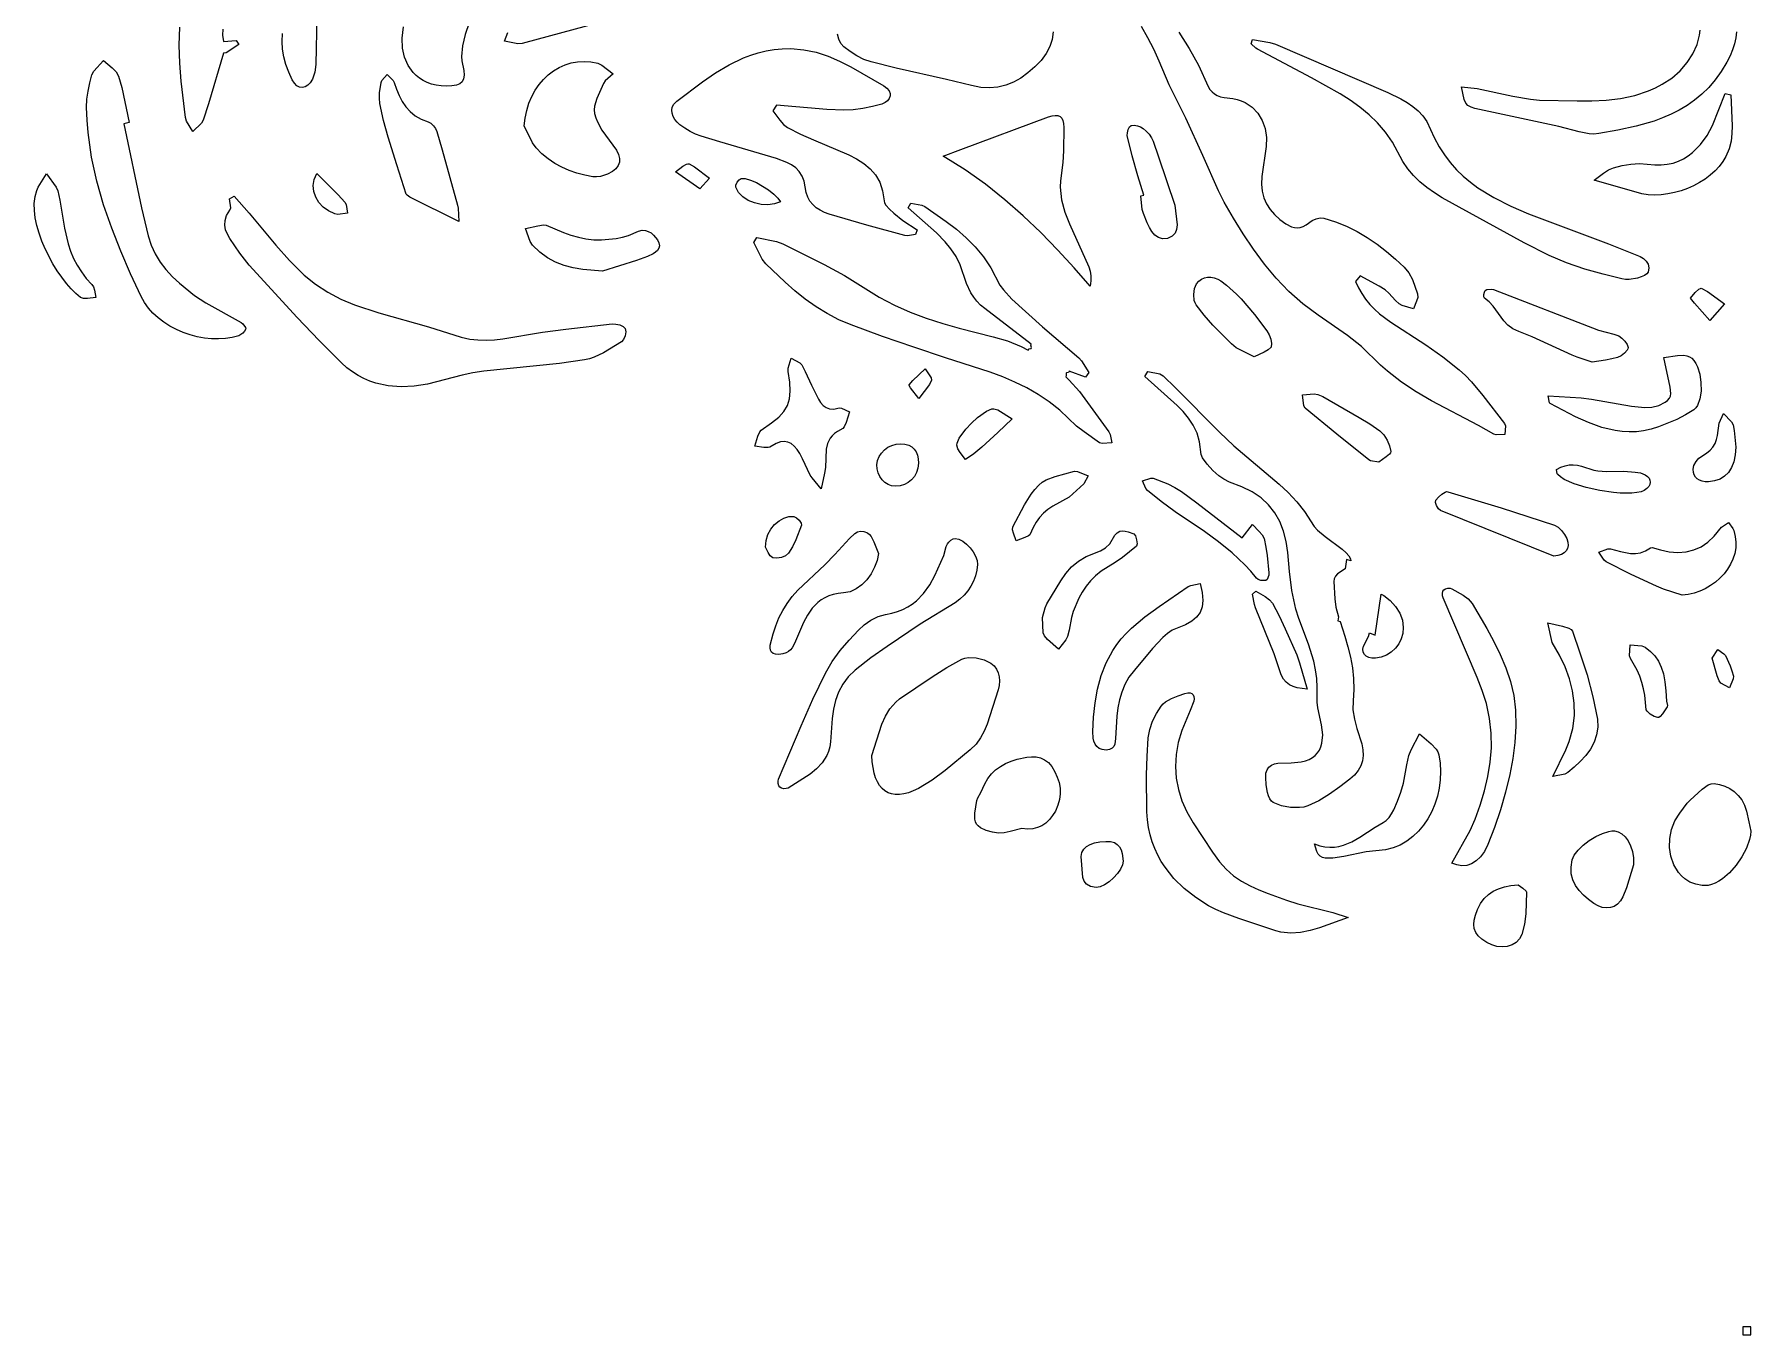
# Model space of a CAD drawing. Header units: centimetres. Extents: x -3.2 to 24.3, y 4.8 to 22.4.
# Drawn here: x 13.41 to 24.29, y 4.84 to 13.09 of the extents above; entities that cross this region are included whole.
import ezdxf

# ---------------------------------------------------------------- set-up
doc = ezdxf.new("R2010")
doc.units = ezdxf.units.CM
doc.layers.add('BOX', color=7, linetype='Continuous')
doc.layers.add('CUT', color=7, linetype='Continuous')

msp = doc.modelspace()

# ---------------------------------------------------------------- linework, layer by layer
at = {"layer": 'BOX'}
msp.add_lwpolyline([(24.240179, 4.844883), (24.290179, 4.844883), (24.290179, 4.894883), (24.240179, 4.894883)], close=True, dxfattribs=at)
at = {"layer": 'CUT'}
for points in [[(15.203374, 13.207096), (15.196681, 12.898487), (15.191031, 12.851057), (15.175929, 12.806315), (15.161924, 12.783362), (15.146146, 12.766658), (15.129177, 12.756285), (15.111599, 12.752325), (15.093997, 12.754857), (15.076951, 12.763963), (15.061044, 12.779725), (15.04686, 12.802223), (15.024684, 12.84979), (15.006544, 12.897875), (14.993053, 12.946495), (14.984823, 12.995669), (14.982464, 13.045414), (14.986588, 13.095746)], [(16.167958, 13.163649), (16.142928, 13.089467), (16.126615, 13.016709), (16.120578, 12.950292), (16.121901, 12.920997), (16.133922, 12.859592), (16.136402, 12.830456), (16.133417, 12.807203), (16.124566, 12.789316), (16.109446, 12.776277), (16.087658, 12.767569), (16.058799, 12.762673), (16.022469, 12.761072), (15.990304, 12.762484), (15.959662, 12.766841), (15.930639, 12.774019), (15.903332, 12.783891), (15.877838, 12.79633), (15.854254, 12.811211), (15.832677, 12.828407), (15.813205, 12.847792), (15.780962, 12.892627), (15.7583, 12.944706), (15.745997, 13.00302), (15.74483, 13.066559), (15.752632, 13.137449)], [(14.607334, 13.122558), (14.604983, 13.084486), (14.610832, 13.045438), (14.692726, 13.050216), (14.708609, 13.026491), (14.628769, 12.971587), (14.61254, 12.969739), (14.516273, 12.649466), (14.482585, 12.545233), (14.471513, 12.52578), (14.416391, 12.474748), (14.377002, 12.540033), (14.370189, 12.562682), (14.343169, 12.791971), (14.33502, 12.906569), (14.331698, 13.02111), (14.334143, 13.135575)], [(16.91947, 13.144268), (16.504419, 13.032363), (16.47774, 13.030247), (16.392263, 13.046121), (16.413481, 13.100751)], [(19.869717, 13.105564), (19.863099, 13.057832), (19.847948, 13.01197), (19.824404, 12.967754), (19.792606, 12.924959), (19.752692, 12.883362), (19.708864, 12.845372), (19.664054, 12.813023), (19.617864, 12.7868), (19.569896, 12.767191), (19.519752, 12.754683), (19.467033, 12.749763), (19.411343, 12.752917), (19.352282, 12.764634), (19.193954, 12.803886), (18.875557, 12.875849), (18.71707, 12.914567), (18.67051, 12.93058), (18.625405, 12.952969), (18.582512, 12.980036), (18.542583, 13.010082), (18.524392, 13.031453), (18.510838, 13.059908), (18.503565, 13.090524)], [(20.66636, 13.10412), (20.731228, 13.000683), (20.790154, 12.893383), (20.851652, 12.759722), (20.863247, 12.74105), (20.87662, 12.725158), (20.892029, 12.712008), (20.909731, 12.701562), (20.929984, 12.693779), (20.953044, 12.688623), (21.008224, 12.683139), (21.035892, 12.677261), (21.062069, 12.668589), (21.086649, 12.657291), (21.130599, 12.627483), (21.1669, 12.589182), (21.194711, 12.543729), (21.213192, 12.492466), (21.2215, 12.436736), (21.218795, 12.377881), (21.191336, 12.187753), (21.189007, 12.139658), (21.193475, 12.094907), (21.204397, 12.053368), (21.221427, 12.014909), (21.24422, 11.9794), (21.272432, 11.94671), (21.305718, 11.916706), (21.343734, 11.889257), (21.380579, 11.870227), (21.398917, 11.865059), (21.417271, 11.863252), (21.435698, 11.86515), (21.454252, 11.871101), (21.47299, 11.881451), (21.511944, 11.910406), (21.536564, 11.920674), (21.562232, 11.925806), (21.585357, 11.924259), (21.658779, 11.901591), (21.728965, 11.873218), (21.796145, 11.839671), (21.860554, 11.801479), (21.922422, 11.759172), (21.981984, 11.71328), (22.03947, 11.664334), (22.095114, 11.612863), (22.12394, 11.577378), (22.146616, 11.535238), (22.179678, 11.443792), (22.180293, 11.422281), (22.172877, 11.398272), (22.152299, 11.348467), (22.082312, 11.370266), (22.061992, 11.38164), (22.039054, 11.402334), (21.997459, 11.449538), (21.974264, 11.469651), (21.935818, 11.493964), (21.814699, 11.558543), (21.786014, 11.523055), (21.804406, 11.483324), (21.825789, 11.445975), (21.850019, 11.410874), (21.876952, 11.377892), (21.906446, 11.346897), (21.938356, 11.317756), (22.008852, 11.264513), (22.231123, 11.120257), (22.339771, 11.045189), (22.442624, 10.963487), (22.483075, 10.925819), (22.521418, 10.885715), (22.593434, 10.800184), (22.730403, 10.621749), (22.735687, 10.607957), (22.733053, 10.551955), (22.677614, 10.54951), (22.662545, 10.554315), (22.565389, 10.610053), (22.267675, 10.766901), (22.170659, 10.823006), (22.076903, 10.88466), (21.9877, 10.954049), (21.945208, 10.992325), (21.823363, 11.110315), (21.735067, 11.180566), (21.548774, 11.309667), (21.452259, 11.381369), (21.364008, 11.459761), (21.283053, 11.544056), (21.208423, 11.633472), (21.139151, 11.727224), (21.074266, 11.824529), (21.0128, 11.924601), (20.953784, 12.026658), (20.916466, 12.098624), (20.818034, 12.322176), (20.709979, 12.557604), (20.605687, 12.770408), (20.542489, 12.920356), (20.507472, 12.99562), (20.469734, 13.068668), (20.429351, 13.139559)], [(24.199382, 13.105224), (24.195176, 13.068146), (24.187242, 13.030355), (24.175428, 12.9919), (24.159586, 12.952829), (24.139563, 12.913191), (24.103882, 12.854501), (24.065431, 12.801505), (24.024373, 12.753849), (23.98087, 12.711183), (23.935086, 12.673155), (23.887184, 12.639413), (23.837327, 12.609605), (23.785678, 12.58338), (23.7324, 12.560385), (23.677656, 12.540269), (23.564423, 12.507266), (23.447283, 12.481557), (23.327541, 12.460328), (23.297232, 12.457749), (23.26622, 12.459301), (23.202732, 12.471207), (23.074453, 12.505139), (22.541009, 12.62016), (22.518488, 12.628198), (22.498682, 12.639028), (22.484428, 12.653161), (22.473571, 12.676241), (22.457807, 12.756569), (22.555948, 12.746156), (22.781891, 12.698821), (22.894829, 12.679035), (22.95131, 12.673019), (23.191196, 12.667993), (23.283036, 12.668337), (23.374527, 12.672684), (23.465335, 12.683189), (23.555127, 12.702004), (23.643567, 12.731286), (23.687175, 12.750524), (23.730321, 12.773187), (23.790062, 12.812776), (23.842861, 12.858978), (23.887797, 12.910564), (23.92395, 12.966305), (23.950401, 13.024974), (23.966228, 13.085342), (23.969871, 13.11578)]]:
    msp.add_lwpolyline(points, dxfattribs=at)
for points in [[(22.561218, 12.117101), (22.662088, 12.054623), (22.769491, 12.000439), (22.881702, 11.952214), (23.388503, 11.76222), (23.589446, 11.681701), (23.610981, 11.668495), (23.628547, 11.65256), (23.640435, 11.633232), (23.644932, 11.609848), (23.640331, 11.581744), (23.632554, 11.570661), (23.617599, 11.560446), (23.597201, 11.551481), (23.573096, 11.544143), (23.520705, 11.535873), (23.495891, 11.535699), (23.474311, 11.538673), (23.356303, 11.568274), (23.238944, 11.60158), (23.123759, 11.640598), (23.012274, 11.687336), (22.853884, 11.767149), (22.335563, 12.053937), (22.285814, 12.084785), (22.238616, 12.118232), (22.194438, 12.154589), (22.153755, 12.194169), (22.117037, 12.23728), (22.084757, 12.284236), (22.019421, 12.406307), (21.975425, 12.470198), (21.926047, 12.52784), (21.871935, 12.580058), (21.813737, 12.627672), (21.7521, 12.671507), (21.687672, 12.712384), (21.507612, 12.813486), (21.164083, 12.995154), (21.153531, 13.002338), (21.125239, 13.030142), (21.133378, 13.058069), (21.243273, 13.038958), (21.277844, 13.027684), (21.991512, 12.720281), (22.074001, 12.681042), (22.11312, 12.658349), (22.149824, 12.633022), (22.183367, 12.604625), (22.213001, 12.572721), (22.237977, 12.536873), (22.284512, 12.434792), (22.315047, 12.377643), (22.348939, 12.324901), (22.385973, 12.276276), (22.425934, 12.231475), (22.468605, 12.190207), (22.513772, 12.152179)], [(18.916743, 11.910129), (19.007743, 11.850758), (18.997222, 11.821043), (18.946151, 11.813107), (18.930287, 11.814775), (18.689529, 11.880592), (18.449821, 11.950043), (18.420112, 11.960715), (18.392755, 11.974211), (18.368112, 11.9906), (18.346545, 12.009956), (18.328416, 12.032348), (18.314088, 12.057849), (18.303924, 12.086528), (18.291122, 12.157883), (18.278313, 12.191268), (18.260459, 12.219287), (18.238164, 12.242614), (18.212031, 12.261924), (18.182663, 12.277889), (18.116637, 12.302482), (17.757875, 12.407739), (17.638804, 12.444431), (17.603142, 12.457794), (17.56841, 12.474696), (17.535317, 12.494648), (17.50457, 12.51716), (17.487268, 12.533009), (17.472565, 12.550678), (17.461263, 12.56964), (17.454166, 12.589372), (17.452079, 12.609346), (17.455806, 12.629037), (17.466149, 12.647919), (17.483913, 12.665468), (17.646411, 12.788158), (17.729951, 12.845264), (17.816229, 12.896586), (17.906148, 12.939903), (17.952757, 12.957866), (18.000617, 12.972996), (18.04984, 12.985015), (18.10054, 12.993646), (18.15283, 12.998612), (18.206824, 12.999634), (18.288988, 12.992665), (18.367645, 12.976018), (18.44334, 12.9513), (18.516618, 12.920112), (18.588024, 12.884061), (18.658102, 12.84475), (18.796455, 12.762765), (18.816258, 12.74822), (18.829354, 12.732315), (18.836028, 12.715761), (18.836565, 12.699268), (18.83125, 12.683547), (18.82037, 12.66931), (18.804208, 12.657268), (18.783052, 12.648132), (18.724272, 12.631748), (18.663906, 12.619502), (18.602888, 12.612058), (18.54215, 12.61008), (18.435499, 12.614353), (18.115773, 12.641318), (18.092838, 12.604802), (18.136775, 12.545695), (18.160032, 12.5186), (18.186917, 12.498431), (18.268465, 12.45782), (18.351487, 12.419974), (18.573695, 12.326908), (18.623724, 12.301266), (18.669283, 12.271954), (18.709474, 12.237954), (18.7434, 12.198248), (18.770162, 12.151817), (18.788863, 12.097643), (18.798604, 12.034709), (18.801801, 12.021065), (18.808861, 12.007522), (18.831431, 11.981014), (18.860037, 11.955735)], [(14.667615, 11.168317), (14.624854, 11.161466), (14.580774, 11.158574), (14.535818, 11.159525), (14.490429, 11.164201), (14.44505, 11.172486), (14.400122, 11.184263), (14.35609, 11.199415), (14.313395, 11.217824), (14.27248, 11.239375), (14.233788, 11.26395), (14.197762, 11.291432), (14.164844, 11.321704), (14.135477, 11.35465), (14.110105, 11.390152), (14.089169, 11.428094), (14.023027, 11.570765), (13.960495, 11.714785), (13.903055, 11.860492), (13.852187, 12.008224), (13.809371, 12.158322), (13.776088, 12.311123), (13.763484, 12.388643), (13.753818, 12.466965), (13.747276, 12.546133), (13.744043, 12.626189), (13.74601, 12.678148), (13.753109, 12.730316), (13.764222, 12.782017), (13.778227, 12.832573), (13.790539, 12.857059), (13.851645, 12.923198), (13.906607, 12.87654), (13.930959, 12.852191), (13.946536, 12.824983), (13.967057, 12.752534), (14.012756, 12.530016), (13.979538, 12.522705), (14.092626, 11.989905), (14.13418, 11.81326), (14.153165, 11.753348), (14.178781, 11.697729), (14.210248, 11.646053), (14.246785, 11.597969), (14.287612, 11.553126), (14.33195, 11.511175), (14.428038, 11.434544), (14.498819, 11.387862), (14.722726, 11.263429), (14.733882, 11.254629), (14.75138, 11.230805), (14.752548, 11.221693), (14.745299, 11.208497), (14.734754, 11.196104), (14.722122, 11.185893), (14.708614, 11.179244)], [(17.030921, 12.796012), (17.019955, 12.779078), (16.97762, 12.682305), (16.963655, 12.63404), (16.961353, 12.610827), (16.963266, 12.588565), (16.970512, 12.561257), (16.980997, 12.534383), (17.00951, 12.482075), (17.101416, 12.355643), (17.114766, 12.32868), (17.121367, 12.30333), (17.121014, 12.279655), (17.113504, 12.257717), (17.098634, 12.237575), (17.076199, 12.219292), (17.045995, 12.202929), (17.000253, 12.188514), (16.976326, 12.185822), (16.953368, 12.187203), (16.901806, 12.19728), (16.851546, 12.210334), (16.802859, 12.226723), (16.756018, 12.246806), (16.711294, 12.270941), (16.668959, 12.299486), (16.629283, 12.332799), (16.592539, 12.371239), (16.570232, 12.402645), (16.517465, 12.508968), (16.523229, 12.559241), (16.533309, 12.607229), (16.547449, 12.652694), (16.565392, 12.695399), (16.586882, 12.735108), (16.611663, 12.771584), (16.639478, 12.804589), (16.670072, 12.833888), (16.703188, 12.859242), (16.73857, 12.880416), (16.775961, 12.897172), (16.815106, 12.909273), (16.855748, 12.916483), (16.897631, 12.918564), (16.940498, 12.91528), (16.984094, 12.906394), (17.009947, 12.895083), (17.081659, 12.83937)], [(15.615555, 12.797952), (15.64788, 12.83452), (15.68685, 12.79778), (15.694297, 12.78391), (15.708152, 12.741398), (15.724537, 12.701347), (15.744044, 12.664154), (15.767264, 12.630218), (15.794791, 12.599936), (15.827214, 12.573706), (15.865127, 12.551925), (15.909121, 12.534991), (15.926009, 12.525841), (15.941696, 12.510575), (15.954536, 12.492009), (15.962883, 12.472959), (15.997286, 12.356828), (16.095003, 12.006807), (16.098803, 11.986774), (16.104075, 11.902882), (15.791846, 12.057995), (15.776313, 12.069536), (15.770124, 12.077109), (15.709132, 12.261632), (15.654551, 12.438822), (15.625249, 12.544546), (15.602959, 12.651703), (15.600155, 12.684546), (15.60119, 12.718052), (15.610185, 12.78483)], [(23.601275, 12.077978), (23.297965, 12.164307), (23.357217, 12.209479), (23.388472, 12.230216), (23.421855, 12.244326), (23.475506, 12.257556), (23.530675, 12.267244), (23.585818, 12.271169), (23.682412, 12.262128), (23.723155, 12.261839), (23.761659, 12.265931), (23.79796, 12.274093), (23.832095, 12.286014), (23.864101, 12.301385), (23.894017, 12.319894), (23.921878, 12.34123), (23.971587, 12.391141), (24.013525, 12.448632), (24.04799, 12.511218), (24.128135, 12.714331), (24.165058, 12.70582), (24.172402, 12.509871), (24.171285, 12.460999), (24.165584, 12.412306), (24.153599, 12.363857), (24.133627, 12.315717), (24.114526, 12.283375), (24.091368, 12.252705), (24.064551, 12.223864), (24.034469, 12.197011), (24.001518, 12.172303), (23.966094, 12.149899), (23.928593, 12.129956), (23.88941, 12.112633), (23.84894, 12.098087), (23.807581, 12.086476), (23.765727, 12.077958), (23.723773, 12.072692), (23.682116, 12.070834), (23.641152, 12.072544)], [(19.923528, 12.040337), (19.944112, 11.96339), (19.973672, 11.887776), (20.095069, 11.616307), (20.103838, 11.588005), (20.108042, 11.557838), (20.107982, 11.525927), (20.103958, 11.49239), (20.002171, 11.608614), (19.89837, 11.722208), (19.791469, 11.832603), (19.680386, 11.939234), (19.564036, 12.041532), (19.441336, 12.138931), (19.311201, 12.230863), (19.172549, 12.316762), (19.283719, 12.360404), (19.840438, 12.565896), (19.863051, 12.573011), (19.882717, 12.576012), (19.899399, 12.574755), (19.91306, 12.569095), (19.923662, 12.558888), (19.931168, 12.543987), (19.935542, 12.52425), (19.936745, 12.49953), (19.935245, 12.350618), (19.931262, 12.276551), (19.916336, 12.161131), (19.915053, 12.119931), (19.917581, 12.079721)], [(20.537815, 12.312798), (20.640183, 12.006915), (20.654511, 11.881489), (20.651919, 11.853262), (20.642389, 11.828765), (20.623674, 11.809355), (20.593526, 11.796389), (20.562779, 11.793716), (20.536648, 11.80129), (20.514504, 11.817171), (20.495722, 11.839423), (20.479674, 11.866109), (20.465733, 11.89529), (20.441666, 11.953391), (20.43382, 11.979776), (20.425261, 12.065235), (20.444414, 12.070281), (20.405424, 12.19242), (20.370433, 12.31994), (20.339518, 12.448361), (20.339746, 12.466403), (20.345354, 12.486788), (20.354273, 12.504036), (20.36443, 12.512666), (20.383295, 12.514183), (20.403865, 12.510818), (20.423777, 12.503475), (20.440667, 12.493059), (20.459754, 12.475943), (20.477211, 12.456236), (20.4919, 12.434635), (20.502681, 12.411833)], [(13.70576, 11.421159), (13.676088, 11.446301), (13.64597, 11.476474), (13.615852, 11.511093), (13.557412, 11.591338), (13.529985, 11.635794), (13.480959, 11.730452), (13.460255, 11.779487), (13.442689, 11.828879), (13.428707, 11.878045), (13.418758, 11.926401), (13.413289, 11.973362), (13.41275, 12.018344), (13.417587, 12.060763), (13.428249, 12.100035), (13.438014, 12.121436), (13.489629, 12.20557), (13.551766, 12.120382), (13.561416, 12.097452), (13.574477, 12.039024), (13.604603, 11.861454), (13.627288, 11.76255), (13.642879, 11.715197), (13.661759, 11.669414), (13.684271, 11.625332), (13.710758, 11.583078), (13.741563, 11.542782), (13.777028, 11.504573), (13.787397, 11.488122), (13.793216, 11.467029), (13.801684, 11.42161), (13.749048, 11.415285), (13.724643, 11.414618)], [(15.380889, 12.025907), (15.388519, 12.011968), (15.396848, 11.957042), (15.336361, 11.948591), (15.318189, 11.951424), (15.277509, 11.970193), (15.243194, 11.994999), (15.215805, 12.024709), (15.195906, 12.058194), (15.184057, 12.094323), (15.18082, 12.131963), (15.186759, 12.169985), (15.202434, 12.207256), (15.337823, 12.072019)], [(17.544905, 12.266413), (17.554164, 12.269236), (17.561978, 12.268476), (17.596367, 12.250611), (17.691676, 12.17754), (17.630139, 12.111215), (17.476991, 12.218864), (17.523334, 12.253208)], [(18.103713, 12.014588), (18.062144, 12.008898), (18.019176, 12.011146), (17.976948, 12.020725), (17.937594, 12.037029), (17.903252, 12.059449), (17.876058, 12.087378), (17.858149, 12.12021), (17.85937, 12.13406), (17.867944, 12.151667), (17.880402, 12.167413), (17.89327, 12.175678), (17.91875, 12.17522), (17.951658, 12.165864), (17.989077, 12.149501), (18.02809, 12.128024), (18.065781, 12.103325), (18.099232, 12.077297), (18.125526, 12.051833), (18.141747, 12.028825)], [(16.381462, 11.159246), (16.633991, 11.201892), (16.780839, 11.221234), (17.075622, 11.253295), (17.098704, 11.252701), (17.123475, 11.247032), (17.144788, 11.237248), (17.157494, 11.224311), (17.16072, 11.204102), (17.156805, 11.179043), (17.147415, 11.155667), (17.134219, 11.14051), (17.020043, 11.070965), (16.960772, 11.042684), (16.930498, 11.032369), (16.899763, 11.025442), (16.740713, 11.003647), (16.260819, 10.95442), (16.192485, 10.943426), (16.124599, 10.92857), (15.904523, 10.872375), (15.820074, 10.859529), (15.737135, 10.855412), (15.656122, 10.86118), (15.577453, 10.877989), (15.539129, 10.890896), (15.501546, 10.906997), (15.464759, 10.926437), (15.428818, 10.94936), (15.393776, 10.975911), (15.359685, 11.006234), (15.217267, 11.148081), (15.078702, 11.293942), (14.774132, 11.62584), (14.715842, 11.702331), (14.651713, 11.795081), (14.636398, 11.822386), (14.625146, 11.850429), (14.61955, 11.879479), (14.621204, 11.909802), (14.631703, 11.941666), (14.652639, 11.975339), (14.657221, 11.989155), (14.650666, 12.046218), (14.678449, 12.064416), (14.774154, 11.95557), (14.943885, 11.753759), (15.030908, 11.65521), (15.123498, 11.562731), (15.194679, 11.504939), (15.273018, 11.454209), (15.356072, 11.410943), (15.441398, 11.375545), (15.596048, 11.324483), (15.909901, 11.234752), (16.118819, 11.168737), (16.171837, 11.158159), (16.224368, 11.152544), (16.276654, 11.151268), (16.328938, 11.15371)], [(20.035644, 10.8251), (20.222663, 10.568505), (20.230046, 10.553137), (20.241807, 10.500169), (20.179741, 10.495544), (20.163597, 10.500807), (20.065242, 10.569297), (20.018444, 10.606522), (19.911372, 10.70599), (19.844711, 10.758885), (19.775026, 10.80607), (19.702518, 10.848094), (19.62739, 10.885506), (19.549842, 10.918854), (19.470075, 10.948686), (19.187132, 11.039174), (18.986815, 11.105602), (18.787522, 11.175004), (18.589434, 11.247548), (18.511693, 11.280538), (18.437552, 11.319228), (18.366672, 11.362968), (18.298716, 11.411112), (18.233345, 11.463013), (18.170222, 11.518021), (18.049369, 11.634773), (18.025911, 11.664768), (17.971955, 11.770882), (17.99093, 11.802153), (18.117027, 11.776887), (18.155803, 11.761981), (18.418625, 11.631274), (18.547247, 11.561366), (18.765977, 11.424298), (18.863701, 11.372842), (18.963682, 11.328483), (19.065682, 11.290061), (19.169461, 11.256415), (19.274779, 11.226383), (19.489074, 11.172518), (19.580445, 11.145876), (19.667643, 11.111107), (19.711968, 11.088312), (19.717656, 11.09515), (19.730271, 11.098638), (19.732365, 11.104627), (19.728242, 11.118559), (19.730475, 11.126037), (19.435601, 11.350895), (19.409213, 11.373114), (19.38615, 11.397046), (19.366087, 11.422656), (19.3487, 11.449906), (19.320654, 11.509176), (19.280362, 11.628446), (19.253967, 11.680744), (19.221857, 11.730117), (19.185658, 11.775232), (19.130629, 11.831978), (18.950897, 11.989245), (18.968131, 12.01983), (19.036808, 12.006851), (19.056465, 11.997678), (19.192002, 11.903582), (19.256588, 11.85356), (19.317947, 11.800211), (19.375254, 11.742527), (19.427678, 11.6795), (19.474393, 11.610121), (19.532306, 11.500437), (19.554192, 11.469243), (19.607118, 11.410969), (19.801621, 11.235843), (20.031575, 11.039416), (20.050314, 11.018784), (20.096422, 10.94565), (20.074389, 10.916781), (19.972128, 10.953417), (19.966795, 10.946691), (19.954873, 10.944432), (19.951108, 10.941478), (19.952645, 10.925714), (19.949155, 10.917337), (19.971621, 10.896327)], [(17.099994, 11.796141), (17.140489, 11.803569), (17.179398, 11.814548), (17.240704, 11.842737), (17.264015, 11.847621), (17.285083, 11.846517), (17.30403, 11.840442), (17.320982, 11.830415), (17.33606, 11.817454), (17.361092, 11.786802), (17.371332, 11.766952), (17.374033, 11.749219), (17.370405, 11.73351), (17.361661, 11.71973), (17.349011, 11.707785), (17.333666, 11.697581), (17.299734, 11.682023), (17.228788, 11.656897), (17.013662, 11.587661), (16.888465, 11.59946), (16.82867, 11.60964), (16.771166, 11.624329), (16.716268, 11.64477), (16.664293, 11.672205), (16.615556, 11.707877), (16.570373, 11.753026), (16.55527, 11.776403), (16.525381, 11.859792), (16.603431, 11.876592), (16.640634, 11.881189), (16.657483, 11.879832), (16.765971, 11.834125), (16.813066, 11.817252), (16.86068, 11.803489), (16.908975, 11.793384), (16.958118, 11.787485), (17.008274, 11.786338)], [(20.967486, 11.500202), (21.032069, 11.442898), (21.061745, 11.411822), (21.145894, 11.313514), (21.223687, 11.210259), (21.23802, 11.185373), (21.249209, 11.156719), (21.254274, 11.1291), (21.250237, 11.107318), (21.232588, 11.088564), (21.206323, 11.073913), (21.143276, 11.045723), (21.030399, 11.103057), (20.999489, 11.126702), (20.881921, 11.245492), (20.826944, 11.308328), (20.77578, 11.373885), (20.768657, 11.387006), (20.763743, 11.403139), (20.760351, 11.440507), (20.765226, 11.478131), (20.777988, 11.508151), (20.792419, 11.524733), (20.809286, 11.537307), (20.828081, 11.54583), (20.848296, 11.550257), (20.869421, 11.550544), (20.890948, 11.546646), (20.91237, 11.53852), (20.933177, 11.526121)], [(22.659646, 11.471269), (23.325969, 11.214908), (23.423213, 11.189385), (23.453591, 11.177216), (23.474103, 11.16339), (23.493044, 11.144742), (23.507118, 11.123846), (23.513028, 11.10328), (23.511523, 11.095167), (23.506842, 11.086383), (23.490418, 11.068384), (23.468676, 11.052441), (23.446535, 11.041712), (23.409836, 11.031688), (23.371048, 11.024741), (23.285727, 11.012282), (23.1914, 11.042373), (23.1585, 11.055321), (22.90612, 11.172732), (22.819991, 11.205773), (22.782317, 11.223206), (22.751279, 11.246521), (22.725063, 11.274065), (22.657224, 11.365512), (22.63217, 11.393418), (22.602875, 11.417276), (22.599481, 11.425599), (22.59949, 11.440115), (22.602607, 11.455494), (22.608538, 11.466406), (22.618605, 11.471971), (22.646712, 11.474257)], [(23.909229, 11.417161), (23.938202, 11.45234), (23.961802, 11.473358), (23.971241, 11.479409), (23.977339, 11.480463), (24.015692, 11.458815), (24.124032, 11.380144), (24.032099, 11.275903), (23.934099, 11.3844)], [(17.998776, 10.541204), (18.011044, 10.569395), (18.019028, 10.580574), (18.085595, 10.627226), (18.130164, 10.663197), (18.163364, 10.699067), (18.186082, 10.737007), (18.199207, 10.779189), (18.203626, 10.827783), (18.200227, 10.88496), (18.189896, 10.952891), (18.190043, 10.972697), (18.209894, 11.035653), (18.264574, 11.00785), (18.27662, 10.995007), (18.298694, 10.952983), (18.337764, 10.865985), (18.382143, 10.776477), (18.395663, 10.75534), (18.411362, 10.737269), (18.43011, 10.723529), (18.452776, 10.715383), (18.480228, 10.714095), (18.513336, 10.720927), (18.527944, 10.720629), (18.579158, 10.696089), (18.557709, 10.629569), (18.545249, 10.60053), (18.537333, 10.59011), (18.503914, 10.572097), (18.48417, 10.559195), (18.468183, 10.545011), (18.455553, 10.529685), (18.438769, 10.49615), (18.430627, 10.459688), (18.426108, 10.343705), (18.420593, 10.306502), (18.399554, 10.20883), (18.34167, 10.278627), (18.330641, 10.295667), (18.281711, 10.399344), (18.263579, 10.432764), (18.24675, 10.45783), (18.228802, 10.47864), (18.209485, 10.494534), (18.188548, 10.504851), (18.165743, 10.50893), (18.14082, 10.506112), (18.113528, 10.495735), (18.074056, 10.472393), (18.062619, 10.470204), (18.035792, 10.471218), (17.978041, 10.478836)], [(23.826308, 11.052564), (23.86723, 11.054636), (23.885809, 11.052006), (23.902605, 11.045906), (23.917541, 11.035619), (23.930879, 11.021269), (23.942581, 11.003419), (23.952611, 10.982634), (23.967506, 10.934512), (23.975271, 10.881415), (23.975608, 10.827854), (23.968223, 10.77834), (23.952821, 10.737385), (23.942021, 10.721527), (23.929106, 10.7095), (23.87719, 10.67655), (23.821997, 10.647963), (23.706707, 10.600844), (23.65869, 10.585862), (23.611665, 10.575751), (23.565565, 10.570161), (23.520319, 10.568742), (23.475858, 10.571145), (23.432113, 10.577021), (23.346492, 10.59779), (23.262904, 10.628254), (23.180792, 10.665616), (23.018781, 10.749848), (23.015613, 10.754217), (23.006172, 10.798258), (23.215093, 10.784697), (23.280407, 10.777561), (23.535079, 10.732844), (23.62025, 10.723594), (23.66306, 10.726012), (23.707803, 10.737401), (23.747818, 10.756624), (23.763972, 10.768817), (23.776447, 10.782541), (23.782782, 10.796417), (23.784963, 10.81331), (23.780425, 10.853474), (23.740471, 11.040642)], [(18.957286, 10.868061), (18.980285, 10.89525), (19.05829, 10.969988), (19.09637, 10.91219), (19.098163, 10.896205), (19.086422, 10.870357), (19.018983, 10.781365), (18.96618, 10.849548), (18.95723, 10.864335)], [(21.700574, 9.825958), (21.726241, 9.803004), (21.744054, 9.7824), (21.753985, 9.763621), (21.755419, 9.751214), (21.729644, 9.760765), (21.721164, 9.701473), (21.670898, 9.668345), (21.658826, 9.653534), (21.650331, 9.636994), (21.647537, 9.621447), (21.653909, 9.511181), (21.661302, 9.456938), (21.677601, 9.396882), (21.673944, 9.371314), (21.687898, 9.36599), (21.718824, 9.273211), (21.737913, 9.207166), (21.753935, 9.140615), (21.766019, 9.073279), (21.773293, 9.004881), (21.774886, 8.935142), (21.769926, 8.863784), (21.769433, 8.806106), (21.778916, 8.746983), (21.794834, 8.687977), (21.825362, 8.590809), (21.832261, 8.553185), (21.833934, 8.517648), (21.829968, 8.48406), (21.81995, 8.452287), (21.803467, 8.422193), (21.780106, 8.393641), (21.749455, 8.366497), (21.686215, 8.318083), (21.621213, 8.271456), (21.55376, 8.230117), (21.483164, 8.19757), (21.458161, 8.190424), (21.431132, 8.18654), (21.373735, 8.18761), (21.316457, 8.19888), (21.264777, 8.218451), (21.252874, 8.227873), (21.243006, 8.242619), (21.234995, 8.261523), (21.228661, 8.283419), (21.22031, 8.331517), (21.216518, 8.377581), (21.218023, 8.405055), (21.224975, 8.42676), (21.236685, 8.443315), (21.252463, 8.455338), (21.271623, 8.463449), (21.293474, 8.468266), (21.378481, 8.470505), (21.44123, 8.477108), (21.468049, 8.483759), (21.491867, 8.492679), (21.512711, 8.503895), (21.53061, 8.517435), (21.54559, 8.533327), (21.557679, 8.551597), (21.566904, 8.572274), (21.573292, 8.595385), (21.577669, 8.649017), (21.571029, 8.712713), (21.547445, 8.819295), (21.542418, 8.854941), (21.543554, 8.947986), (21.5402, 9.00479), (21.532496, 9.060641), (21.521002, 9.115578), (21.488896, 9.222878), (21.426218, 9.385442), (21.408355, 9.444244), (21.394156, 9.503417), (21.38299, 9.562956), (21.367223, 9.683116), (21.355993, 9.804689), (21.346375, 9.874353), (21.329791, 9.939662), (21.30591, 10.000276), (21.274399, 10.055856), (21.234926, 10.106062), (21.187161, 10.150553), (21.13077, 10.188991), (21.065421, 10.221036), (20.987917, 10.250878), (20.95114, 10.268468), (20.918761, 10.290999), (20.8811, 10.325278), (20.844803, 10.363729), (20.817083, 10.404349), (20.808694, 10.424846), (20.797715, 10.506797), (20.781534, 10.5619), (20.757866, 10.611458), (20.727966, 10.656491), (20.693092, 10.698015), (20.6545, 10.737049), (20.449793, 10.919618), (20.468798, 10.952755), (20.54611, 10.93648), (20.565851, 10.924661), (20.645531, 10.84762), (20.924083, 10.567584), (21.01428, 10.481604), (21.302858, 10.238442), (21.359527, 10.183987), (21.41296, 10.12599), (21.462291, 10.063459), (21.524046, 9.970192), (21.544905, 9.946986), (21.594002, 9.904878)], [(21.876359, 10.620236), (21.940418, 10.575668), (21.965524, 10.550163), (21.985675, 10.517444), (22.000327, 10.481112), (22.008941, 10.444769), (22.007524, 10.436903), (22.001689, 10.428415), (21.981092, 10.410473), (21.934508, 10.377015), (21.881046, 10.386533), (21.871111, 10.391513), (21.667851, 10.553769), (21.467499, 10.71949), (21.458128, 10.734886), (21.449534, 10.803946), (21.524108, 10.810128), (21.546959, 10.806186), (21.579725, 10.792872), (21.809549, 10.661171)], [(19.390537, 10.660918), (19.447859, 10.701427), (19.480267, 10.714915), (19.493478, 10.716363), (19.518414, 10.709903), (19.610716, 10.651684), (19.518934, 10.564396), (19.417463, 10.472856), (19.366595, 10.429832), (19.314436, 10.393506), (19.280247, 10.438734), (19.265963, 10.461478), (19.259492, 10.484584), (19.260935, 10.497631), (19.274515, 10.529679), (19.315361, 10.586428), (19.35138, 10.62522)], [(24.064178, 10.495887), (24.07394, 10.520552), (24.080549, 10.547049), (24.090286, 10.62518), (24.117962, 10.684848), (24.168987, 10.633149), (24.17879, 10.61387), (24.1866, 10.577189), (24.195543, 10.472175), (24.19204, 10.422726), (24.183168, 10.379659), (24.169022, 10.342933), (24.149699, 10.312512), (24.125296, 10.288356), (24.095908, 10.270428), (24.061631, 10.258689), (24.022563, 10.253101), (24.001495, 10.253226), (23.982498, 10.256245), (23.965812, 10.262101), (23.95168, 10.270735), (23.940341, 10.282091), (23.932038, 10.296109), (23.927013, 10.312734), (23.925505, 10.331906), (23.93075, 10.355973), (23.943882, 10.380924), (23.962093, 10.402828), (24.010459, 10.433987), (24.032988, 10.452494), (24.050711, 10.473164)], [(19.01483, 10.397296), (19.015929, 10.369988), (19.012426, 10.339543), (19.003704, 10.31161), (18.990265, 10.286682), (18.972612, 10.265253), (18.951248, 10.247814), (18.926676, 10.234861), (18.899399, 10.226885), (18.86992, 10.224379), (18.84573, 10.227508), (18.823249, 10.235844), (18.802994, 10.248782), (18.785484, 10.265715), (18.771234, 10.286035), (18.760762, 10.309137), (18.754585, 10.334414), (18.75322, 10.361259), (18.757382, 10.387678), (18.767035, 10.412542), (18.781515, 10.435216), (18.800158, 10.455062), (18.822299, 10.471445), (18.847273, 10.483729), (18.874416, 10.491276), (18.903063, 10.493451), (18.93068, 10.490738), (18.954295, 10.484149), (18.973979, 10.473806), (18.989803, 10.459828), (19.001838, 10.442336), (19.010157, 10.421452)], [(23.61598, 10.198511), (23.595292, 10.189969), (23.56869, 10.184153), (23.537054, 10.180903), (23.462198, 10.181451), (23.420737, 10.184926), (23.334147, 10.197472), (23.24853, 10.216402), (23.170922, 10.240424), (23.10836, 10.268245), (23.08492, 10.283177), (23.067881, 10.298574), (23.064756, 10.304188), (23.059077, 10.331223), (23.086931, 10.345361), (23.113815, 10.354706), (23.140039, 10.359679), (23.165916, 10.360704), (23.191754, 10.358205), (23.217865, 10.352605), (23.296437, 10.32603), (23.322017, 10.321494), (23.375901, 10.319079), (23.486502, 10.319594), (23.557185, 10.314687), (23.591169, 10.308585), (23.621807, 10.296634), (23.635922, 10.28679), (23.646076, 10.275357), (23.652129, 10.262784), (23.653941, 10.24952), (23.651372, 10.236012), (23.644282, 10.22271), (23.632531, 10.21006)], [(19.729615, 10.173696), (19.753213, 10.203998), (19.77908, 10.231895), (19.800793, 10.249705), (19.825636, 10.26449), (19.882103, 10.287091), (20.003896, 10.319166), (20.023674, 10.318871), (20.09066, 10.289753), (20.064005, 10.240202), (19.970468, 10.15595), (19.867413, 10.097927), (19.836672, 10.076693), (19.808561, 10.053043), (19.783284, 10.026533), (19.761044, 9.996717), (19.742045, 9.963152), (19.721537, 9.917218), (19.713248, 9.910191), (19.689643, 9.898554), (19.635187, 9.87777), (19.617992, 9.926088), (19.612249, 9.94877), (19.614662, 9.967227), (19.687728, 10.107719)], [(20.917998, 9.872917), (20.827839, 9.93785), (20.643742, 10.062895), (20.553461, 10.127582), (20.466797, 10.196762), (20.456572, 10.209319), (20.435885, 10.258646), (20.488826, 10.276608), (20.503851, 10.275534), (20.596897, 10.239116), (20.641581, 10.217372), (20.683246, 10.19147), (20.780905, 10.1195), (21.067023, 9.897013), (21.131931, 9.981298), (21.17504, 9.938463), (21.194032, 9.916346), (21.205892, 9.892284), (21.217794, 9.839081), (21.225869, 9.784828), (21.236778, 9.675259), (21.235825, 9.66134), (21.224965, 9.633639), (21.217547, 9.627469), (21.202156, 9.626027), (21.18517, 9.627858), (21.16973, 9.632886), (21.158977, 9.641035), (21.12322, 9.685212), (21.085395, 9.726797), (21.00446, 9.803329)], [(23.133874, 9.84826), (23.130265, 9.829988), (23.121586, 9.814419), (23.108147, 9.801697), (23.090258, 9.791965), (23.068228, 9.785365), (23.042367, 9.782041), (22.32467, 10.070157), (22.311448, 10.082024), (22.300021, 10.101823), (22.293256, 10.122173), (22.294019, 10.135692), (22.310872, 10.155527), (22.331967, 10.174339), (22.353471, 10.187367), (22.36318, 10.190224), (22.371555, 10.18985), (22.709914, 10.087903), (23.045942, 9.978525), (23.070018, 9.965211), (23.092098, 9.944165), (23.110775, 9.918754), (23.124642, 9.892345), (23.132103, 9.869094)], [(18.062493, 9.804321), (18.045977, 9.838249), (18.050138, 9.879593), (18.062164, 9.918052), (18.080762, 9.952623), (18.104641, 9.982299), (18.132509, 10.006077), (18.163075, 10.022952), (18.195047, 10.031919), (18.227133, 10.031974), (18.243207, 10.024036), (18.259599, 10.008459), (18.271636, 9.991158), (18.274643, 9.978049), (18.239415, 9.885565), (18.217715, 9.841298), (18.192118, 9.799772), (18.173737, 9.784194), (18.146992, 9.773115), (18.118247, 9.768221), (18.093867, 9.771197), (18.076, 9.784353)], [(18.156393, 9.16242), (18.130354, 9.158524), (18.110012, 9.159136), (18.094883, 9.163884), (18.084485, 9.172401), (18.078334, 9.184314), (18.075947, 9.199255), (18.076841, 9.216852), (18.094598, 9.289406), (18.111715, 9.340374), (18.132114, 9.389534), (18.156026, 9.436781), (18.183681, 9.482007), (18.215309, 9.525108), (18.25114, 9.565975), (18.423529, 9.727141), (18.486886, 9.791314), (18.579393, 9.893551), (18.611858, 9.924736), (18.62954, 9.935023), (18.648714, 9.939957), (18.669774, 9.938179), (18.693111, 9.928326), (18.705583, 9.918514), (18.716128, 9.905398), (18.733141, 9.872181), (18.762825, 9.7983), (18.753834, 9.754605), (18.738082, 9.711298), (18.716271, 9.669964), (18.689103, 9.632188), (18.657278, 9.599555), (18.621498, 9.573651), (18.582465, 9.556061), (18.54088, 9.54837), (18.506498, 9.544962), (18.475311, 9.538621), (18.447083, 9.529555), (18.421583, 9.517975), (18.398575, 9.504089), (18.377828, 9.488105), (18.342178, 9.45068), (18.312764, 9.407373), (18.287718, 9.359854), (18.230206, 9.22718), (18.215576, 9.199176), (18.205702, 9.187196), (18.193071, 9.176905), (18.176897, 9.168561)], [(20.380892, 9.923574), (20.391174, 9.910222), (20.398829, 9.885255), (20.401708, 9.859455), (20.397665, 9.843604), (20.309948, 9.772312), (20.263459, 9.740054), (20.174851, 9.685377), (20.138859, 9.656662), (20.106936, 9.624989), (20.078747, 9.590594), (20.053954, 9.553712), (20.032222, 9.514576), (19.996591, 9.430485), (19.985751, 9.391491), (19.97072, 9.311135), (19.96025, 9.271956), (19.949828, 9.250556), (19.903329, 9.191529), (19.833257, 9.251948), (19.814976, 9.275236), (19.807281, 9.29606), (19.802017, 9.392426), (19.818337, 9.454631), (19.830282, 9.478977), (19.918007, 9.624894), (19.950324, 9.670769), (19.986871, 9.712811), (20.029263, 9.749551), (20.079114, 9.779518), (20.170492, 9.81423), (20.202063, 9.834697), (20.228846, 9.860251), (20.260582, 9.913382), (20.275715, 9.929687), (20.292034, 9.938775), (20.30924, 9.942005), (20.327029, 9.940739), (20.345102, 9.936338)], [(23.666275, 9.837134), (23.717733, 9.822236), (23.774463, 9.809124), (23.828832, 9.80458), (23.880642, 9.808506), (23.929698, 9.820809), (23.975802, 9.841392), (24.018757, 9.87016), (24.058367, 9.907016), (24.105931, 9.964431), (24.150023, 9.995401), (24.176253, 9.956892), (24.182518, 9.943204), (24.192302, 9.906137), (24.196395, 9.869305), (24.195151, 9.832985), (24.188926, 9.797455), (24.178076, 9.762993), (24.162957, 9.729875), (24.143924, 9.698379), (24.121334, 9.668783), (24.095543, 9.641365), (24.066905, 9.616401), (24.035777, 9.594169), (24.002515, 9.574947), (23.967475, 9.559012), (23.931011, 9.546641), (23.893481, 9.538112), (23.855239, 9.533703), (23.738099, 9.5723), (23.694408, 9.58999), (23.533655, 9.665031), (23.375233, 9.744882), (23.361272, 9.756144), (23.328118, 9.806663), (23.384565, 9.827615), (23.40179, 9.827709), (23.465506, 9.810974), (23.528666, 9.798433), (23.560154, 9.79753), (23.591642, 9.802229), (23.623177, 9.814048), (23.654805, 9.834504)], [(18.468084, 8.752952), (18.459102, 8.603059), (18.453816, 8.571822), (18.445661, 8.543288), (18.43488, 8.517221), (18.406416, 8.471546), (18.370369, 8.432912), (18.328685, 8.399432), (18.189261, 8.31105), (18.177586, 8.307109), (18.162845, 8.306852), (18.148333, 8.309875), (18.137343, 8.31577), (18.13095, 8.325502), (18.12725, 8.339193), (18.126581, 8.353823), (18.129281, 8.366373), (18.27297, 8.705345), (18.347235, 8.873667), (18.42608, 9.039717), (18.468954, 9.113336), (18.520162, 9.182973), (18.576742, 9.249194), (18.635729, 9.312565), (18.67249, 9.346142), (18.714977, 9.375594), (18.760719, 9.398137), (18.807248, 9.410988), (18.847072, 9.418869), (18.883721, 9.429659), (18.917398, 9.443177), (18.948307, 9.459246), (18.976651, 9.477685), (19.002634, 9.498315), (19.048332, 9.545431), (19.087028, 9.59916), (19.120352, 9.658066), (19.177399, 9.785671), (19.192241, 9.841589), (19.199754, 9.858565), (19.209326, 9.870931), (19.22203, 9.882223), (19.236024, 9.890378), (19.249464, 9.893329), (19.272652, 9.888454), (19.296852, 9.876034), (19.320769, 9.857581), (19.343102, 9.834607), (19.362555, 9.808623), (19.377829, 9.781142), (19.387625, 9.753675), (19.390647, 9.727733), (19.385632, 9.691565), (19.377029, 9.656718), (19.364808, 9.623361), (19.348942, 9.591662), (19.329402, 9.56179), (19.30616, 9.533912), (19.279188, 9.508196), (19.248457, 9.484812), (19.027124, 9.350355), (18.817068, 9.209082), (18.71401, 9.135889), (18.614422, 9.0585), (18.570989, 9.016282), (18.536529, 8.969581), (18.510024, 8.919149), (18.490459, 8.865733), (18.476818, 8.810084)], [(20.274068, 8.766986), (20.263879, 8.625415), (20.259814, 8.590022), (20.253766, 8.57505), (20.243467, 8.563108), (20.227734, 8.555108), (20.205387, 8.551958), (20.181119, 8.554383), (20.161656, 8.561972), (20.146544, 8.573883), (20.135331, 8.58928), (20.127567, 8.607324), (20.122798, 8.627176), (20.12044, 8.668951), (20.125734, 8.7604), (20.135716, 8.85043), (20.151664, 8.938395), (20.174858, 9.023645), (20.206578, 9.105534), (20.248103, 9.183413), (20.272942, 9.220648), (20.300712, 9.256636), (20.331573, 9.291299), (20.365685, 9.324555), (20.451025, 9.395774), (20.541086, 9.4618), (20.725691, 9.588584), (20.741368, 9.59616), (20.802125, 9.60797), (20.813777, 9.549989), (20.817621, 9.500733), (20.813309, 9.4591), (20.800492, 9.423987), (20.778822, 9.394292), (20.74795, 9.368913), (20.707528, 9.346746), (20.624768, 9.31157), (20.59407, 9.290785), (20.565415, 9.266344), (20.499481, 9.195579), (20.384998, 9.057312), (20.350099, 9.013627), (20.323515, 8.967572), (20.303931, 8.919514), (20.290038, 8.869819), (20.280521, 8.818854)], [(22.345961, 9.568759), (22.356073, 9.574899), (22.370216, 9.578216), (22.384913, 9.578296), (22.396681, 9.574722), (22.468143, 9.533702), (22.500198, 9.510161), (22.524108, 9.481879), (22.617692, 9.322151), (22.662197, 9.241073), (22.703091, 9.158533), (22.73881, 9.074039), (22.76779, 8.987101), (22.788467, 8.897228), (22.799276, 8.80393), (22.800836, 8.702298), (22.794784, 8.600003), (22.782059, 8.498141), (22.763598, 8.397808), (22.736683, 8.284565), (22.704272, 8.172348), (22.666693, 8.061729), (22.624274, 7.953277), (22.602421, 7.909473), (22.577621, 7.874655), (22.550403, 7.848486), (22.5213, 7.830631), (22.490843, 7.820752), (22.459564, 7.818514), (22.427992, 7.82358), (22.39666, 7.835615), (22.512341, 8.042569), (22.54422, 8.114149), (22.576263, 8.203116), (22.603511, 8.292873), (22.625052, 8.38339), (22.639976, 8.474635), (22.647372, 8.566579), (22.64633, 8.65919), (22.63594, 8.752438), (22.615291, 8.846293), (22.588372, 8.929844), (22.556202, 9.011954), (22.341136, 9.516782), (22.337941, 9.529771), (22.337631, 9.544524), (22.34028, 9.558401)], [(21.151488, 9.453111), (21.144826, 9.474405), (21.132117, 9.541096), (21.15507, 9.559933), (21.213636, 9.524475), (21.240321, 9.50532), (21.259664, 9.482135), (21.301618, 9.402113), (21.340859, 9.320576), (21.413182, 9.154609), (21.431785, 9.103877), (21.47911, 8.938434), (21.416727, 8.94662), (21.390277, 8.954423), (21.366907, 8.965736), (21.346554, 8.98134), (21.329159, 9.002012), (21.314658, 9.028531), (21.270595, 9.161038)], [(22.065838, 9.420175), (22.08271, 9.375002), (22.088694, 9.328265), (22.085307, 9.291255), (22.075455, 9.256631), (22.059705, 9.225018), (22.038628, 9.197043), (22.012792, 9.173334), (21.982767, 9.154517), (21.94912, 9.141218), (21.912421, 9.134065), (21.889949, 9.134041), (21.870358, 9.138465), (21.854223, 9.146838), (21.842122, 9.158661), (21.834629, 9.173435), (21.832322, 9.190662), (21.835777, 9.209843), (21.867185, 9.271032), (21.875138, 9.294555), (21.91125, 9.280778), (21.948661, 9.540615), (21.964854, 9.53189), (22.005416, 9.500061), (22.039575, 9.462342)], [(23.098301, 9.3373), (23.138548, 9.324336), (23.152355, 9.315587), (23.160163, 9.304685), (23.208387, 9.167623), (23.253023, 9.029044), (23.290892, 8.888948), (23.318819, 8.747333), (23.321452, 8.696109), (23.314049, 8.647524), (23.297906, 8.601549), (23.274317, 8.558152), (23.244578, 8.517302), (23.209984, 8.478967), (23.171829, 8.443117), (23.131407, 8.409721), (23.112475, 8.399854), (23.036943, 8.385007), (23.119266, 8.553378), (23.140023, 8.605913), (23.162523, 8.68882), (23.173057, 8.769946), (23.172566, 8.849403), (23.161993, 8.927302), (23.142278, 9.003757), (23.114363, 9.078877), (23.079189, 9.152774), (23.032078, 9.233247), (23.004833, 9.35857)], [(19.520646, 8.932733), (19.452293, 8.716033), (19.4333, 8.67143), (19.409905, 8.629124), (19.380735, 8.589822), (19.344418, 8.55423), (19.185609, 8.422744), (19.103023, 8.361911), (19.016237, 8.309097), (18.983378, 8.293186), (18.952184, 8.281298), (18.92271, 8.273398), (18.895012, 8.269449), (18.869144, 8.269416), (18.845163, 8.273261), (18.823123, 8.280949), (18.80308, 8.292444), (18.78509, 8.307708), (18.769207, 8.326707), (18.755487, 8.349403), (18.743985, 8.375761), (18.734756, 8.405743), (18.723341, 8.47644), (18.721266, 8.517081), (18.783829, 8.716088), (18.806196, 8.765723), (18.835223, 8.812807), (18.872893, 8.856088), (18.89559, 8.875911), (19.103218, 9.016311), (19.195547, 9.07469), (19.290831, 9.127132), (19.31035, 9.134177), (19.332781, 9.13783), (19.382507, 9.136045), (19.432258, 9.123949), (19.474285, 9.103715), (19.495683, 9.085963), (19.511418, 9.065297), (19.521933, 9.04213), (19.52767, 9.016877), (19.529073, 8.98995), (19.526584, 8.961764)], [(23.521927, 9.149374), (23.526305, 9.218299), (23.600646, 9.212304), (23.620943, 9.203773), (23.654467, 9.177584), (23.682396, 9.148438), (23.705156, 9.115463), (23.723174, 9.07779), (23.736877, 9.034548), (23.746691, 8.984865), (23.753044, 8.927872), (23.756361, 8.862697), (23.762182, 8.834715), (23.759901, 8.825216), (23.731381, 8.780869), (23.715937, 8.763774), (23.708682, 8.759041), (23.702028, 8.757821), (23.678219, 8.765323), (23.653551, 8.779962), (23.634172, 8.797872), (23.628387, 8.806844), (23.619361, 8.900221), (23.611492, 8.941003), (23.600671, 8.980754), (23.586899, 9.019567), (23.570179, 9.057538), (23.527902, 9.13133)], [(24.045629, 9.134976), (24.081624, 9.188561), (24.121068, 9.162258), (24.129787, 9.15124), (24.159699, 9.086655), (24.171808, 9.053294), (24.180921, 9.019328), (24.180217, 9.00253), (24.155947, 8.947393), (24.101614, 8.976639), (24.090416, 8.989769), (24.077055, 9.022292)], [(20.473962, 8.061164), (20.467122, 8.109807), (20.463635, 8.160415), (20.460894, 8.394828), (20.464491, 8.511972), (20.472286, 8.628697), (20.481555, 8.681551), (20.499234, 8.734166), (20.52375, 8.784231), (20.553529, 8.829433), (20.56675, 8.843979), (20.582581, 8.856819), (20.62, 8.878194), (20.66164, 8.895192), (20.703353, 8.909447), (20.722391, 8.913917), (20.737577, 8.913712), (20.749054, 8.909374), (20.756962, 8.901446), (20.761443, 8.890471), (20.762637, 8.876992), (20.760687, 8.861551), (20.738753, 8.802424), (20.685287, 8.676569), (20.662221, 8.599473), (20.648642, 8.523445), (20.644383, 8.448495), (20.649281, 8.374631), (20.66317, 8.301864), (20.685884, 8.230203), (20.71726, 8.159658), (20.757131, 8.090238), (20.87918, 7.903352), (20.923295, 7.843682), (20.966077, 7.795927), (21.013278, 7.755284), (21.064172, 7.720655), (21.118029, 7.690944), (21.174122, 7.665053), (21.231723, 7.641886), (21.348538, 7.599335), (21.420889, 7.57619), (21.643079, 7.520781), (21.738375, 7.490724), (21.558066, 7.425097), (21.498066, 7.407614), (21.437519, 7.395826), (21.376067, 7.391832), (21.313349, 7.397732), (21.281403, 7.405049), (21.04734, 7.482751), (20.948283, 7.51919), (20.900596, 7.54057), (20.854668, 7.564986), (20.773953, 7.616739), (20.700415, 7.674357), (20.635014, 7.738148), (20.578708, 7.808417), (20.554266, 7.846077), (20.532458, 7.885472), (20.513404, 7.926639), (20.497223, 7.969618), (20.484036, 8.014447)], [(22.137835, 8.552695), (22.19107, 8.654988), (22.265282, 8.590667), (22.297311, 8.55752), (22.308386, 8.539987), (22.314769, 8.521541), (22.322412, 8.468749), (22.325051, 8.415571), (22.322845, 8.362514), (22.315951, 8.310081), (22.304526, 8.258778), (22.288728, 8.20911), (22.268714, 8.161581), (22.244642, 8.116696), (22.216669, 8.07496), (22.184952, 8.036878), (22.149649, 8.002955), (22.110917, 7.973696), (22.068914, 7.949605), (22.023798, 7.931187), (21.975724, 7.918948), (21.853979, 7.905951), (21.712711, 7.877865), (21.641724, 7.867019), (21.593528, 7.866672), (21.575848, 7.871276), (21.56157, 7.879567), (21.550035, 7.891918), (21.540584, 7.908705), (21.525304, 7.957087), (21.559188, 7.945354), (21.591576, 7.938316), (21.622598, 7.935543), (21.652387, 7.936605), (21.681071, 7.94107), (21.708783, 7.948508), (21.761807, 7.970583), (21.812506, 7.999384), (21.911103, 8.063388), (21.961091, 8.091703), (21.980943, 8.105153), (21.998616, 8.123772), (22.014359, 8.146497), (22.028424, 8.172264), (22.052513, 8.228672), (22.072879, 8.284485), (22.089255, 8.341362), (22.11116, 8.459107), (22.124779, 8.517245)], [(19.603247, 8.481616), (19.641313, 8.493503), (19.702108, 8.506353), (19.73219, 8.508972), (19.761434, 8.50782), (19.789367, 8.501974), (19.81552, 8.490507), (19.839421, 8.472496), (19.860599, 8.447016), (19.880076, 8.414421), (19.895618, 8.38075), (19.906825, 8.346167), (19.913292, 8.310836), (19.914619, 8.274922), (19.910403, 8.238587), (19.900241, 8.201996), (19.883732, 8.165313), (19.865893, 8.136106), (19.845776, 8.110639), (19.823278, 8.089235), (19.798297, 8.072218), (19.770727, 8.059912), (19.740468, 8.05264), (19.707414, 8.050727), (19.671464, 8.054497), (19.597008, 8.034586), (19.55999, 8.02702), (19.523526, 8.025806), (19.484188, 8.031566), (19.444103, 8.042672), (19.408891, 8.059582), (19.394871, 8.070357), (19.384178, 8.082753), (19.377425, 8.097013), (19.373946, 8.113589), (19.374312, 8.151606), (19.386886, 8.232508), (19.392349, 8.249766), (19.41208, 8.283106), (19.435829, 8.338536), (19.455342, 8.372164), (19.478512, 8.401549), (19.505114, 8.426939), (19.534922, 8.448582), (19.567708, 8.466725)], [(23.841094, 8.151599), (23.887957, 8.215831), (23.906159, 8.234194), (23.982835, 8.304325), (24.02164, 8.331337), (24.040362, 8.338568), (24.058328, 8.33999), (24.093083, 8.333912), (24.126373, 8.323293), (24.157637, 8.308144), (24.18631, 8.288474), (24.211832, 8.264291), (24.233638, 8.235605), (24.251166, 8.202425), (24.263854, 8.164761), (24.278819, 8.096294), (24.290179, 8.037104), (24.288169, 8.011739), (24.28288, 7.985199), (24.263571, 7.930047), (24.234475, 7.87456), (24.197816, 7.821648), (24.155815, 7.774221), (24.110696, 7.73519), (24.087661, 7.719732), (24.064681, 7.707464), (24.042032, 7.698751), (24.019993, 7.693955), (23.981827, 7.693496), (23.941649, 7.700611), (23.90369, 7.714579), (23.872182, 7.734681), (23.851316, 7.754599), (23.832997, 7.776411), (23.803979, 7.824798), (23.785087, 7.877997), (23.776282, 7.934163), (23.777521, 7.991451), (23.788763, 8.048016), (23.809968, 8.102014)], [(20.051578, 7.901399), (20.063163, 7.922401), (20.080703, 7.939919), (20.103829, 7.953844), (20.132173, 7.96407), (20.165368, 7.970491), (20.203045, 7.972999), (20.23331, 7.97191), (20.257351, 7.965183), (20.275924, 7.953565), (20.289784, 7.937802), (20.299689, 7.918638), (20.306393, 7.896822), (20.313226, 7.848211), (20.309649, 7.824221), (20.296882, 7.796998), (20.276979, 7.768589), (20.251997, 7.74104), (20.22399, 7.716398), (20.195013, 7.696708), (20.167122, 7.684019), (20.142372, 7.680375), (20.106319, 7.687261), (20.081446, 7.701077), (20.065625, 7.720393), (20.056725, 7.743777), (20.046314, 7.877019)], [(23.228656, 7.948406), (23.267084, 7.977878), (23.308727, 8.003613), (23.350969, 8.023691), (23.391196, 8.036192), (23.409736, 8.039001), (23.426792, 8.039196), (23.45128, 8.033544), (23.474464, 8.02064), (23.495664, 8.001065), (23.514201, 7.9754), (23.529394, 7.944225), (23.540563, 7.908121), (23.547029, 7.867668), (23.548112, 7.823446), (23.504026, 7.677321), (23.481041, 7.621163), (23.465526, 7.595036), (23.4467, 7.574904), (23.425134, 7.560759), (23.401396, 7.552593), (23.376055, 7.550397), (23.349682, 7.554163), (23.322845, 7.563883), (23.296114, 7.579547), (23.26157, 7.605237), (23.229973, 7.632441), (23.202333, 7.661684), (23.179658, 7.693488), (23.162958, 7.728375), (23.153243, 7.766869), (23.15152, 7.809492), (23.158801, 7.856766), (23.171899, 7.885931), (23.196056, 7.917117)], [(22.545884, 7.505429), (22.558872, 7.540867), (22.578049, 7.579603), (22.600978, 7.611392), (22.627634, 7.636979), (22.657991, 7.65711), (22.692023, 7.672531), (22.729704, 7.683987), (22.771009, 7.692225), (22.815911, 7.697989), (22.847253, 7.677132), (22.86712, 7.657683), (22.868743, 7.651039), (22.86459, 7.514117), (22.85666, 7.446867), (22.840154, 7.382662), (22.825368, 7.354369), (22.804162, 7.332401), (22.777892, 7.316713), (22.747912, 7.307263), (22.715579, 7.304006), (22.682246, 7.306898), (22.649269, 7.315896), (22.618002, 7.330956), (22.586983, 7.352044), (22.563642, 7.373447), (22.547517, 7.395744), (22.538143, 7.419512), (22.535055, 7.44533), (22.53779, 7.473776)]]:
    msp.add_lwpolyline(points, close=True, dxfattribs=at)

doc.saveas('drawing.dxf')
